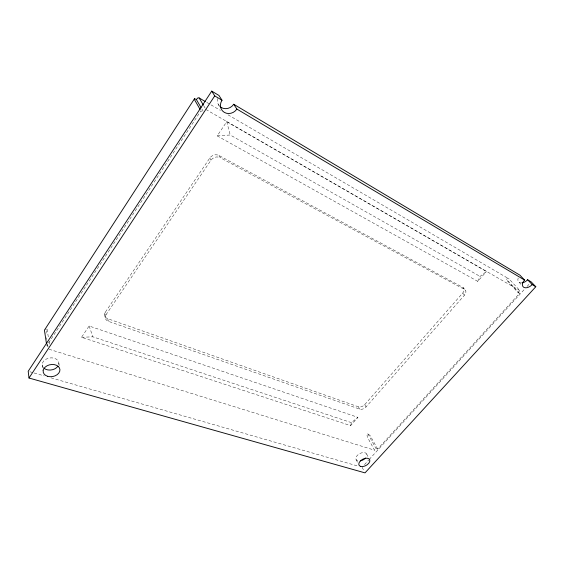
<?xml version="1.0" encoding="UTF-8"?>
<svg xmlns="http://www.w3.org/2000/svg" width="564" height="564" viewBox="0 0 564 564"><rect width="100%" height="100%" fill="white"/><g stroke="black" fill="none" stroke-linecap="round" stroke-linejoin="round"><path stroke-width="0.42" stroke-dasharray="2.82 2.11" d="M45.888 333.43L47.094 329.186L45.092 329.073M350.625 425.637L351.386 422.626L357.914 417.36L89.126 326.006L81.533 337.272L350.625 425.637L357.914 417.36M377.633 449.071L370.329 435.859L367.798 433.667L367.051 435.288L367.27 436.938L374.531 450.178L376.005 448.563L377.633 449.071L519.543 293.414L508.897 281.788L506.056 279.448L507.671 278.51L509.13 278.976L519.811 290.587L518.027 292.547L506.056 279.448M477.75 281.358L480.049 276.409L486.436 271.503L226.735 121.725L217.203 135.882L477.75 281.358L486.436 271.503M219.008 155.509L220.214 157.666L464.651 289.543A5.323 3.504 -37.6 0 1 464.454 295.183L366.071 406.933A4.9 3.109 -29.3 0 1 359.684 409.133L108.401 321.325A6.394 4.9 -12.5 0 1 105.983 314.797L105.334 312.188L209.808 158.026A6.768 5.971 -28.6 0 1 219.008 155.509L462.896 287.428L465.808 290.939M105.983 314.797L210.978 160.204A6.796 5.985 -28.6 0 1 220.214 157.666M105.334 312.188A6.373 4.893 -12.4 0 0 107.745 318.709L358.38 406.792A4.886 3.109 -29.3 0 0 364.746 404.599L462.713 293.068A5.302 3.504 -37.7 0 0 462.896 287.428M364.464 464.658L368.616 460.104M369.209 459.456L524.668 289.057M527.044 286.456L529.42 283.854M217.203 135.882L230.211 134.979L480.049 276.409M81.533 337.272L92.898 336.835L351.386 422.626M29.892 371.768L33.269 372.741M34.115 372.98L44.26 375.899M51.021 377.845L357.865 466.047M49.103 349.264L374.531 450.178M48.285 346.19L46.777 345.718L200.911 110.819L203.181 112.123M518.027 292.547L519.543 293.414M205.945 109.501L519.811 290.587M206.748 102.394L220.425 110.382M228.018 114.816L509.13 278.976M519.261 282.465L520.96 284.291M462.713 293.068L464.454 295.183M218.275 104.326L219.142 105.715M203.823 105.891L205.092 108.055M201.834 108.93L203.089 111.101M364.746 404.599L366.071 406.933M358.38 406.792L359.684 409.133M367.798 433.667L376.005 448.563M209.808 158.026L210.978 160.204M366.607 453.921L368.856 458.116M362.088 467.26L364.281 471.469M356.138 459.653L357.597 462.473M89.126 326.006L92.898 336.835M226.735 121.725L230.211 134.979M107.745 318.709L108.401 321.325M104.523 314.74L105.165 317.363M58.846 363.061L59.255 365.542M47.094 329.186L48.511 338.337M49.026 341.671L49.413 344.167M46.551 337.758L46.812 339.486M47.468 343.814L47.996 347.269M42.208 364.929L43.026 370.767M521.77 282.924A6.853 4.3 -40.1 0 1 518.189 278.003M219.255 105.806A9.285 8.523 -40.2 0 1 217.662 98.376M43.562 367.82A8.375 6.049 -9 0 1 49.561 357.992A8.375 6.049 -9 0 1 58.353 365.451M357.738 460.802A5.971 3.56 -28 0 1 356.631 456.255A5.971 3.56 -28 0 1 363.378 452.568A5.971 3.56 -28 0 1 366.783 455.853"/><path stroke-width="0.85" d="M200.988 107.477L196.364 99.504L194.524 98.714L194.242 99.229L200.079 109.374M194.524 98.714L44.429 330.166L46.516 343.991M535.8 286.738L532.176 284.587A6.909 4.3 -39.9 0 1 523.78 287.33A6.909 4.3 -39.9 0 1 524.52 280.033L236.894 109.078A9.391 8.573 -39.7 0 1 224.296 112.363A9.391 8.573 -39.7 0 1 222.012 100.237L218.959 95.45L211.726 91.128L28.2 371.281L29.004 378.021L365.014 472.872L535.8 286.738L531.196 281.901L527.587 279.744A6.853 4.3 -40.1 0 1 522.504 282.811M29.004 378.021L214.722 95.901L211.726 91.128M196.364 99.504L197.985 97.819L199.148 97.96L205.226 101.506M214.722 95.901L222.012 100.237M219.882 106.469A9.285 8.523 -40.2 0 0 233.722 104.262L519.938 275.176L524.52 280.033M527.587 279.744L532.176 284.587M233.722 104.262L236.894 109.078M199.148 97.96L203.4 105.172M57.93 366.191A8.375 6.049 -9 0 1 44.07 368.285M365.507 458.024A5.971 3.56 -28 0 1 360.297 460.873M360.622 466.421A6.014 3.553 -28 0 0 369.772 461.444A6.014 3.553 -28 0 0 362.574 459.293A6.014 3.553 -28 0 0 360.622 466.421M47.658 376.315A8.46 6.063 -9.3 0 0 59.932 369.667A8.46 6.063 -9.3 0 0 47.016 365.81A8.46 6.063 -9.3 0 0 47.658 376.315"/></g></svg>
